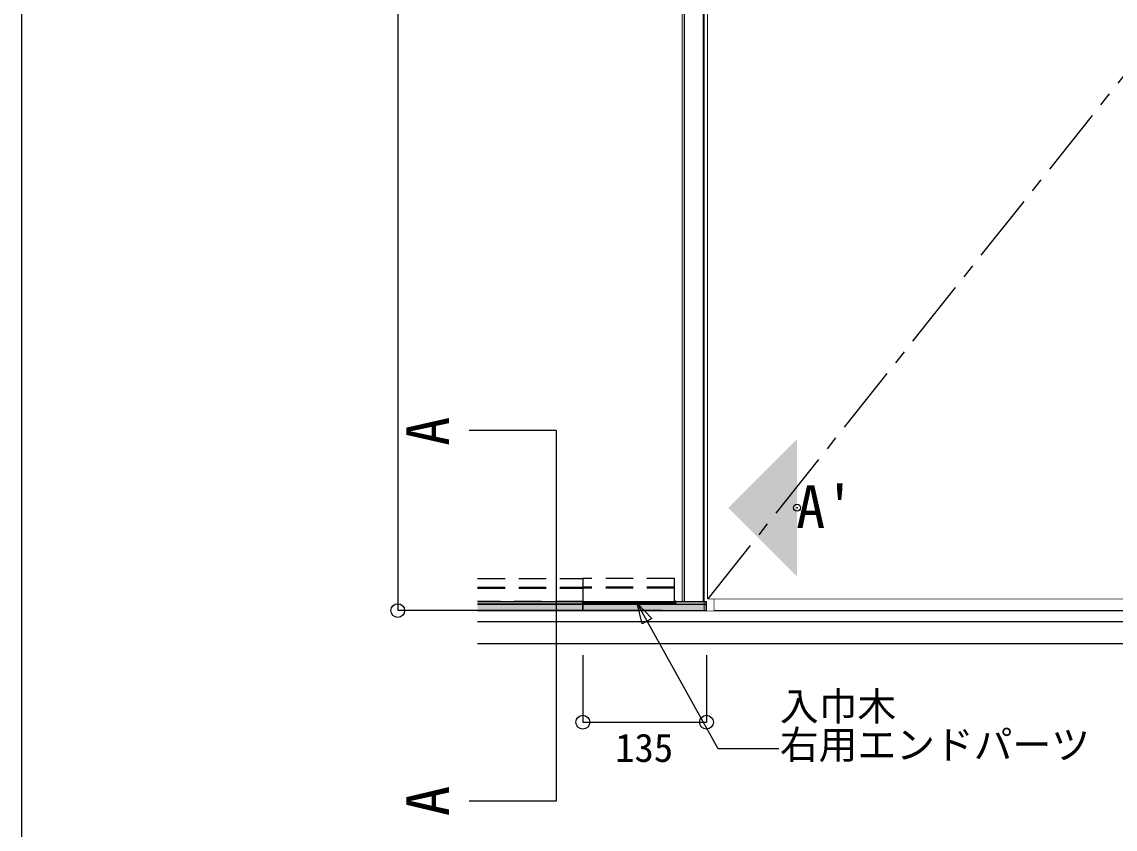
# Model space of a CAD drawing. Units: millimetres on the paper, with parts at other scales. Extents: x -210 to 210, y -149 to 149.
# Drawn here: x -197.5 to -117.9, y -113.2 to -54.5 of the extents above; entities that cross this region are included whole.
import ezdxf
from ezdxf.enums import TextEntityAlignment as Align

# ---------------------------------------------------------------- set-up
doc = ezdxf.new("R2010")
doc.units = ezdxf.units.MM
doc.header["$PDMODE"] = 32
doc.header["$PDSIZE"] = 0.5
doc.linetypes.add('CHAIN1', pattern=[8, 5, -1, 1, -1])
doc.linetypes.add('DASHED2', pattern=[3, 2, -1])
for name, color, linetype in [('0-0', 7, 'Continuous'), ('1-0', 7, 'Continuous'), ('2-0', 254, 'Continuous'), ('3-0', 4, 'Continuous'), ('4-0', 7, 'Continuous')]:
    doc.layers.add(name, color=color, linetype=linetype)
doc.styles.add('ＭＳ ゴシック', font='')
doc.styles.get('ＭＳ ゴシック').set_extended_font_data('MS Gothic')

msp = doc.modelspace()

# ---------------------------------------------------------------- linework, layer by layer
at = {"layer": '0-0', "color": 2}
msp.add_line((-197.5, -137.5), (-197.5, 137.5), dxfattribs=at)
at = {"layer": '1-0'}
for p, q in [((-149.392, -96.667), (-149.392, 38.333)), ((-147.792, -96.667), (-147.792, 38.333)), ((-147.125, -97.333), (-147.125, 36)), ((-149.392, -96.667), (-147.792, -96.667)), ((-164.325, -97.333), (-78.026, -97.333)), ((-147.792, -97.333), (-147.125, -97.333)), ((-164.325, -98.133), (-78.026, -98.133)), ((-164.325, -99.733), (-78.026, -99.733))]:
    msp.add_line(p, q, dxfattribs=at)
at = {"layer": '2-0', "color": 5, "linetype": 'DASHED2'}
for p, q in [((-164.325, -95.633), (-156.658, -95.633)), ((-164.325, -95.667), (-156.658, -95.667)), ((-164.325, -95.7), (-156.658, -95.7)), ((-149.992, -95.633), (-156.658, -95.633)), ((-149.992, -95.667), (-156.658, -95.667)), ((-149.992, -95.7), (-156.658, -95.7))]:
    msp.add_line(p, q, dxfattribs=at)
at = {"layer": '2-0', "color": 7}
for p, q in [((-156.658, -96.867), (-156.658, -96.667)), ((-149.858, -96.8), (-156.658, -96.8)), ((-156.658, -97.333), (-156.658, -96.867))]:
    msp.add_line(p, q, dxfattribs=at)
at = {"layer": '2-0', "color": 6, "linetype": 'DASHED2'}
for points in [[(-164.325, -95), (-156.658, -95), (-156.658, -96.667), (-164.325, -96.667)], [(-156.658, -95), (-156.658, -96.667), (-149.858, -96.667)], [(-149.992, -96.533), (-149.992, -95), (-156.658, -95)]]:
    msp.add_lwpolyline(points, dxfattribs=at)
at = {"layer": '2-0', "color": 7}
for points in [[(-164.325, -96.667), (-156.658, -96.667), (-156.658, -96.867), (-164.325, -96.867)], [(-164.325, -96.867), (-156.658, -96.867), (-156.658, -97.333), (-164.325, -97.333)]]:
    msp.add_lwpolyline(points, dxfattribs=at)
at = {"layer": '2-0', "color": 6}
msp.add_lwpolyline([(-149.858, -96.667), (-149.871, -96.666), (-149.884, -96.664), (-149.897, -96.661), (-149.909, -96.657), (-149.921, -96.651), (-149.932, -96.644), (-149.943, -96.636), (-149.961, -96.618), (-149.969, -96.607), (-149.976, -96.596), (-149.981, -96.584), (-149.986, -96.572), (-149.989, -96.559), (-149.991, -96.546), (-149.992, -96.533)], dxfattribs=at)
at = {"layer": '2-0'}
for points in [[(-164.325, -96.667), (-156.658, -96.667), (-164.325, -96.867), (-156.658, -96.867)], [(-164.325, -96.867), (-156.658, -96.867), (-164.325, -97.333), (-156.658, -97.333)]]:
    msp.add_solid(points, dxfattribs=at)
at = {"layer": '3-0'}
for p, q in [((-170.133, 36.733), (-170.133, -97.333)), ((-150.879, -97.333), (-170.133, -97.333)), ((-156.658, -100.568), (-156.658, -105.457)), ((-147.658, -100.568), (-147.658, -105.457)), ((-156.658, -105.457), (-147.658, -105.457))]:
    msp.add_line(p, q, dxfattribs=at)
for centre in [(-170.133, -97.333), (-156.658, -105.457), (-147.658, -105.457)]:
    msp.add_circle(centre, 0.5, dxfattribs=at)
at = {"layer": '4-0', "color": 3}
for p, q in [((-158.592, -84.229), (-164.942, -84.229)), ((-158.592, -84.229), (-158.592, -111.199)), ((-158.592, -111.199), (-164.942, -111.199))]:
    msp.add_line(p, q, dxfattribs=at)
at = {"layer": '4-0', "color": 6}
msp.add_lwpolyline([(-152.328, -98.307), (-152.707, -96.8), (-151.626, -97.915)], close=True, dxfattribs=at)

# ---------------------------------------------------------------- wipeouts: each hides what was drawn before it
for points in [[(-165.477, -83.128), (-169.71, -83.128), (-169.71, -85.33), (-165.477, -85.33)], [(-165.477, -110.099), (-169.71, -110.099), (-169.71, -112.3), (-165.477, -112.3)]]:
    msp.add_wipeout(points)
at = {"color": 7}
msp.add_wipeout([(-154.303, -108.971), (-154.303, -106.149), (-150.013, -106.149), (-150.013, -108.971)], dxfattribs=at)

# ---------------------------------------------------------------- next in the draw order: texts
at = {"layer": '3-0', "style": 'ＭＳ ゴシック'}
msp.add_text('135', height=2.069, dxfattribs=at).set_placement((-154.303, -108.971), align=Align.BOTTOM_LEFT)
at = {"layer": '4-0', "style": 'ＭＳ ゴシック'}
msp.add_text('A', height=3.104, rotation=90, dxfattribs=at).set_placement((-165.477, -85.33), align=Align.BOTTOM_LEFT)
at = {"layer": '4-0', "style": 'ＭＳ ゴシック', "width": 1.05}
msp.add_text('A', height=3.104, rotation=90, dxfattribs=at).set_placement((-165.477, -112.3), align=Align.BOTTOM_LEFT)

# ---------------------------------------------------------------- next in the draw order: wipeouts: each hides what was drawn before it
msp.add_wipeout([(-149.392, -96.667), (-149.392, 38.333), (-147.792, 38.333), (-147.792, -96.667)])

# ---------------------------------------------------------------- next in the draw order: linework, layer by layer
at = {"layer": '1-0'}
for p, q in [((-149.292, 38.333), (-149.292, -96.667)), ((-147.892, 38.333), (-147.892, -96.667)), ((-147.792, -97.333), (-147.792, 36))]:
    msp.add_line(p, q, dxfattribs=at)

# ---------------------------------------------------------------- next in the draw order: wipeouts: each hides what was drawn before it
msp.add_wipeout([(-147.792, -97.333), (-147.792, 36), (-147.125, 36), (-147.125, -97.333)])

# ---------------------------------------------------------------- next in the draw order: linework, layer by layer
msp.add_lwpolyline([(-147.558, -96.467), (-147.558, 36.533), (-94.692, 36.533), (-94.692, -96.467)], close=True, dxfattribs=at)
at = {"layer": '2-0', "color": 7}
for p, q in [((-156.658, -96.867), (-147.658, -96.867)), ((-156.658, -96.867), (-147.658, -96.867)), ((-147.658, -97.333), (-147.658, -96.867)), ((-156.658, -97.333), (-147.658, -97.333))]:
    msp.add_line(p, q, dxfattribs=at)
at = {"layer": '2-0'}
msp.add_solid([(-156.658, -97.333), (-156.658, -96.867), (-147.658, -97.333), (-147.658, -96.867)], dxfattribs=at)

# ---------------------------------------------------------------- next in the draw order: wipeouts: each hides what was drawn before it
msp.add_wipeout([(-147.558, -96.467), (-147.558, 36.533), (-94.692, 36.533), (-94.692, -96.467)])

# ---------------------------------------------------------------- next in the draw order: linework, layer by layer
at = {"layer": '1-0', "color": 6, "linetype": 'CHAIN1'}
msp.add_lwpolyline([(-147.558, 36.533), (-94.692, -29.967), (-147.558, -96.467)], dxfattribs=at)
at = {"layer": '2-0', "color": 7}
for p in [(-156.658, -96.667), (-147.658, -96.867)]:
    msp.add_line(p, (-147.658, -96.667), dxfattribs=at)
at = {"layer": '2-0'}
msp.add_solid([(-156.658, -96.867), (-156.658, -96.667), (-147.658, -96.867), (-147.658, -96.667)], dxfattribs=at)
at = {"layer": '4-0', "color": 6}
msp.add_lwpolyline([(-142.393, -107.385), (-146.811, -107.385), (-152.707, -96.8)], dxfattribs=at)
at = {"layer": '4-0'}
msp.add_point((-141.067, -89.838), dxfattribs=at)
at = {"layer": '4-0', "color": 1}
msp.add_solid([(-141.068, -94.848), (-141.066, -84.848), (-146.066, -89.849)], dxfattribs=at)

# ---------------------------------------------------------------- next in the draw order: texts
at = {"layer": '4-0', "style": 'ＭＳ ゴシック'}
msp.add_text("A'", height=3.104, dxfattribs=at).set_placement((-141.126, -92.251), align=Align.BOTTOM_LEFT)

# ---------------------------------------------------------------- next in the draw order: wipeouts: each hides what was drawn before it
msp.add_wipeout([(-119.425, -103.152), (-119.425, -108.796), (-142.313, -108.796), (-142.313, -103.152)])

# ---------------------------------------------------------------- next in the draw order: texts
for s, p in [('入巾木', (-142.313, -105.95)), ('右用エンドパーツ', (-142.313, -108.749))]:
    msp.add_text(s, height=2.069, dxfattribs=at).set_placement(p, align=Align.BOTTOM_LEFT)

doc.saveas('drawing.dxf')
